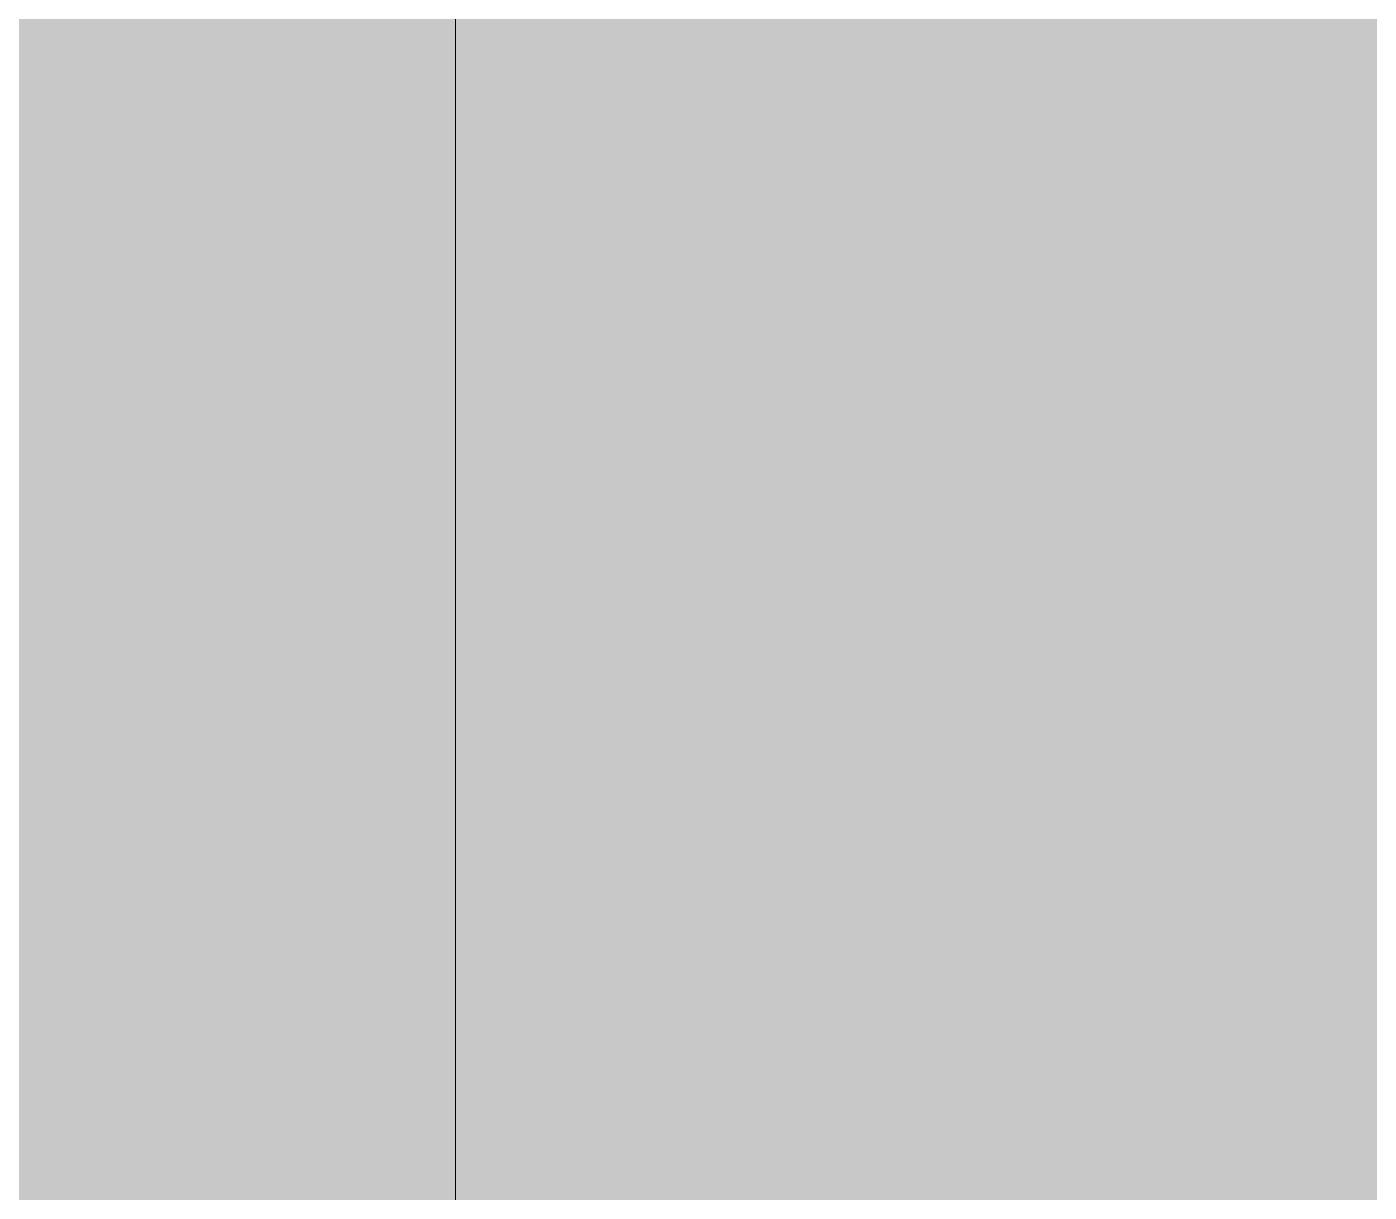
# Model space of a CAD drawing. Header units: inches. Extents: x 27328 to 120839, y -4075 to 4147.
# Drawn here: x 33085.22 to 33095.6, y 1595.24 to 1604.25 of the extents above; entities that cross this region are included whole.
import ezdxf

# ---------------------------------------------------------------- set-up
doc = ezdxf.new("R2010")
doc.units = ezdxf.units.IN
doc.header["$MEASUREMENT"] = 0
doc.layers.add('M-HVAC-DUCT', color=70, linetype='Continuous', lineweight=9)
doc.layers.add('S-COLS', color=52, linetype='Continuous', lineweight=9)

msp = doc.modelspace()

# ---------------------------------------------------------------- hatches: boundary and pattern name
at = {"layer": 'M-HVAC-DUCT'}
h = msp.add_hatch(color=256, dxfattribs=at)
h.paths.add_polyline_path([(32891.467, 1474.639), (33050.205, 1561.024), (33048.801, 1584.346), (32891.467, 1498.725), (32891.467, 1474.678)], flags=0)
h.paths.add_polyline_path([(33088.533, 1581.882), (33247.271, 1668.267), (33245.868, 1691.589), (33088.533, 1605.969), (33088.533, 1582.359)], flags=0)
h.paths.add_polyline_path([(33285.6, 1689.125), (33444.338, 1775.51), (33442.934, 1798.833), (33285.6, 1713.212), (33285.6, 1690.04)], flags=0)
h.paths.add_polyline_path([(33482.666, 1796.369), (33641.404, 1882.753), (33640, 1906.076), (33482.666, 1820.455), (33482.666, 1797.722)], flags=0)
h.paths.add_polyline_path([(33679.733, 1903.612), (33838.47, 1989.997), (33837.067, 2013.319), (33679.733, 1927.698), (33679.733, 1905.403)], flags=0)
h.paths.add_polyline_path([(33876.799, 2010.855), (33960.245, 2056.266), (33960.078, 2058.589), (33959.583, 2061), (33958.775, 2063.424), (33957.455, 2066.157), (33956.326, 2068.022), (33954.759, 2070.055), (33953.026, 2071.827), (33951.178, 2073.284), (33949.273, 2074.381), (33876.799, 2034.798), (33876.799, 2012.943)], flags=0)
at = {"layer": 'S-COLS'}
h = msp.add_hatch(color=256, dxfattribs=at)
h.paths.add_polyline_path([(33076.259, 1529.732), (33088.533, 1536.412), (33088.533, 1559.909), (33076.259, 1553.176), (33076.259, 1535.223)], flags=0)
h.paths.add_polyline_path([(33076.259, 1554.347), (33088.533, 1561.027), (33088.533, 1571.868), (33076.259, 1565.189)], flags=0)
h.paths.add_polyline_path([(33076.259, 1571.052), (33088.533, 1577.732), (33088.533, 1612.776), (33088.105, 1613), (33078.539, 1607.794), (33078.341, 1602.297), (33077.764, 1601.776), (33076.746, 1601.481), (33076.259, 1601.734), (33076.259, 1579.77)], flags=0)

# ---------------------------------------------------------------- linework, layer by layer
msp.add_line((33088.533, 1612.776), (33088.533, 1577.823), dxfattribs=at)

doc.saveas('drawing.dxf')
